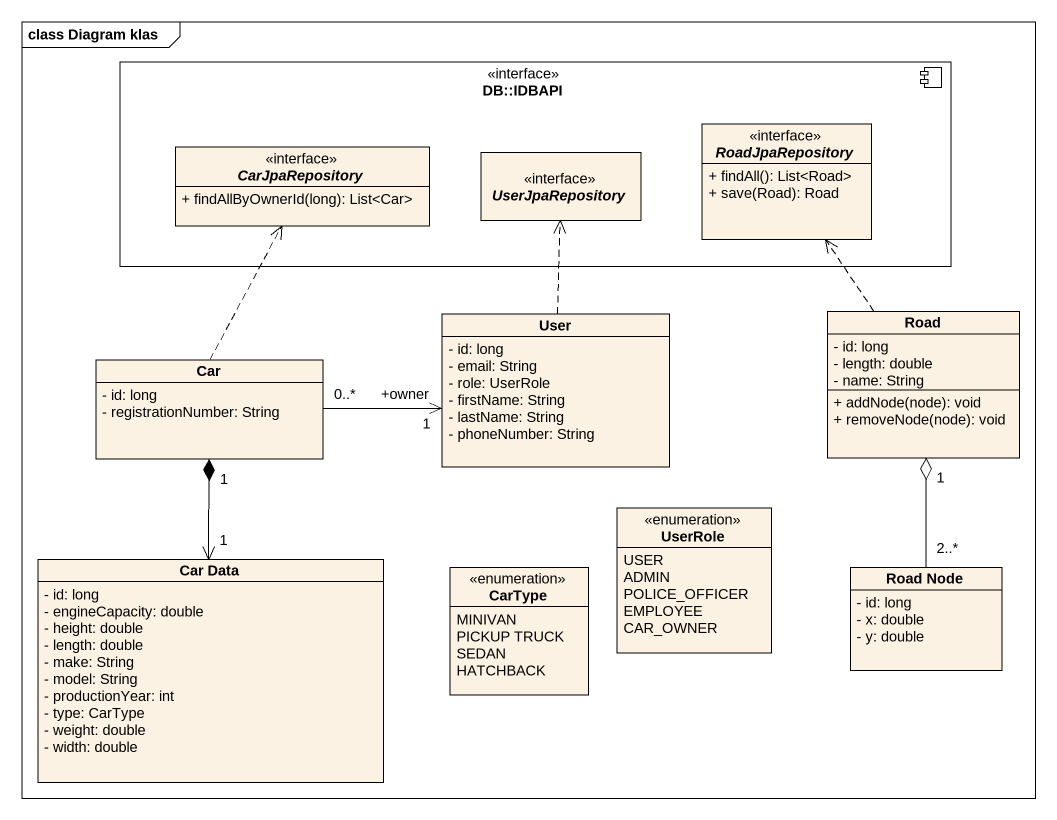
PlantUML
@startuml
mainframe class Diagram klas
hide circle
hide empty members
skinparam classAttributeIconSize 0
component "DB::IDBAPI" as DB_IDBAPI <<interface>> {
  interface RoadJpaRepository {
    + findAll(): List<Road>
    + save(Road): Road
  }
  interface CarJpaRepository {
    + findAllByOwnerId(long): List<Car>
  }
  interface UserJpaRepository
}
class Road {
  - id: long
  - length: double
  - name: String
  + addNode(node): void
  + removeNode(node): void
}
class Car {
  - id: long
  - registrationNumber: String
}
class User {
  - id: long
  - email: String
  - role: UserRole
  - firstName: String
  - lastName: String
  - phoneNumber: String
}
enum UserRole {
  USER
  ADMIN
  POLICE_OFFICER
  EMPLOYEE
  CAR_OWNER
}
class "Car Data" as Car_Data {
  - id: long
  - engineCapacity: double
  - height: double
  - length: double
  - make: String
  - model: String
  - productionYear: int
  - type: CarType
  - weight: double
  - width: double
}
enum CarType {
  MINIVAN
  PICKUP TRUCK
  SEDAN
  HATCHBACK
}
class "Road Node" as Road_Node {
  - id: long
  - x: double
  - y: double
}
Road .up.> RoadJpaRepository
Car .up.> CarJpaRepository
Car "0..*" -right-> "+owner\n1" User
User .up.> UserJpaRepository
Car_Data "1" <-up-* "1" Car
Road_Node "2..*" -up-o "1" Road
@enduml
